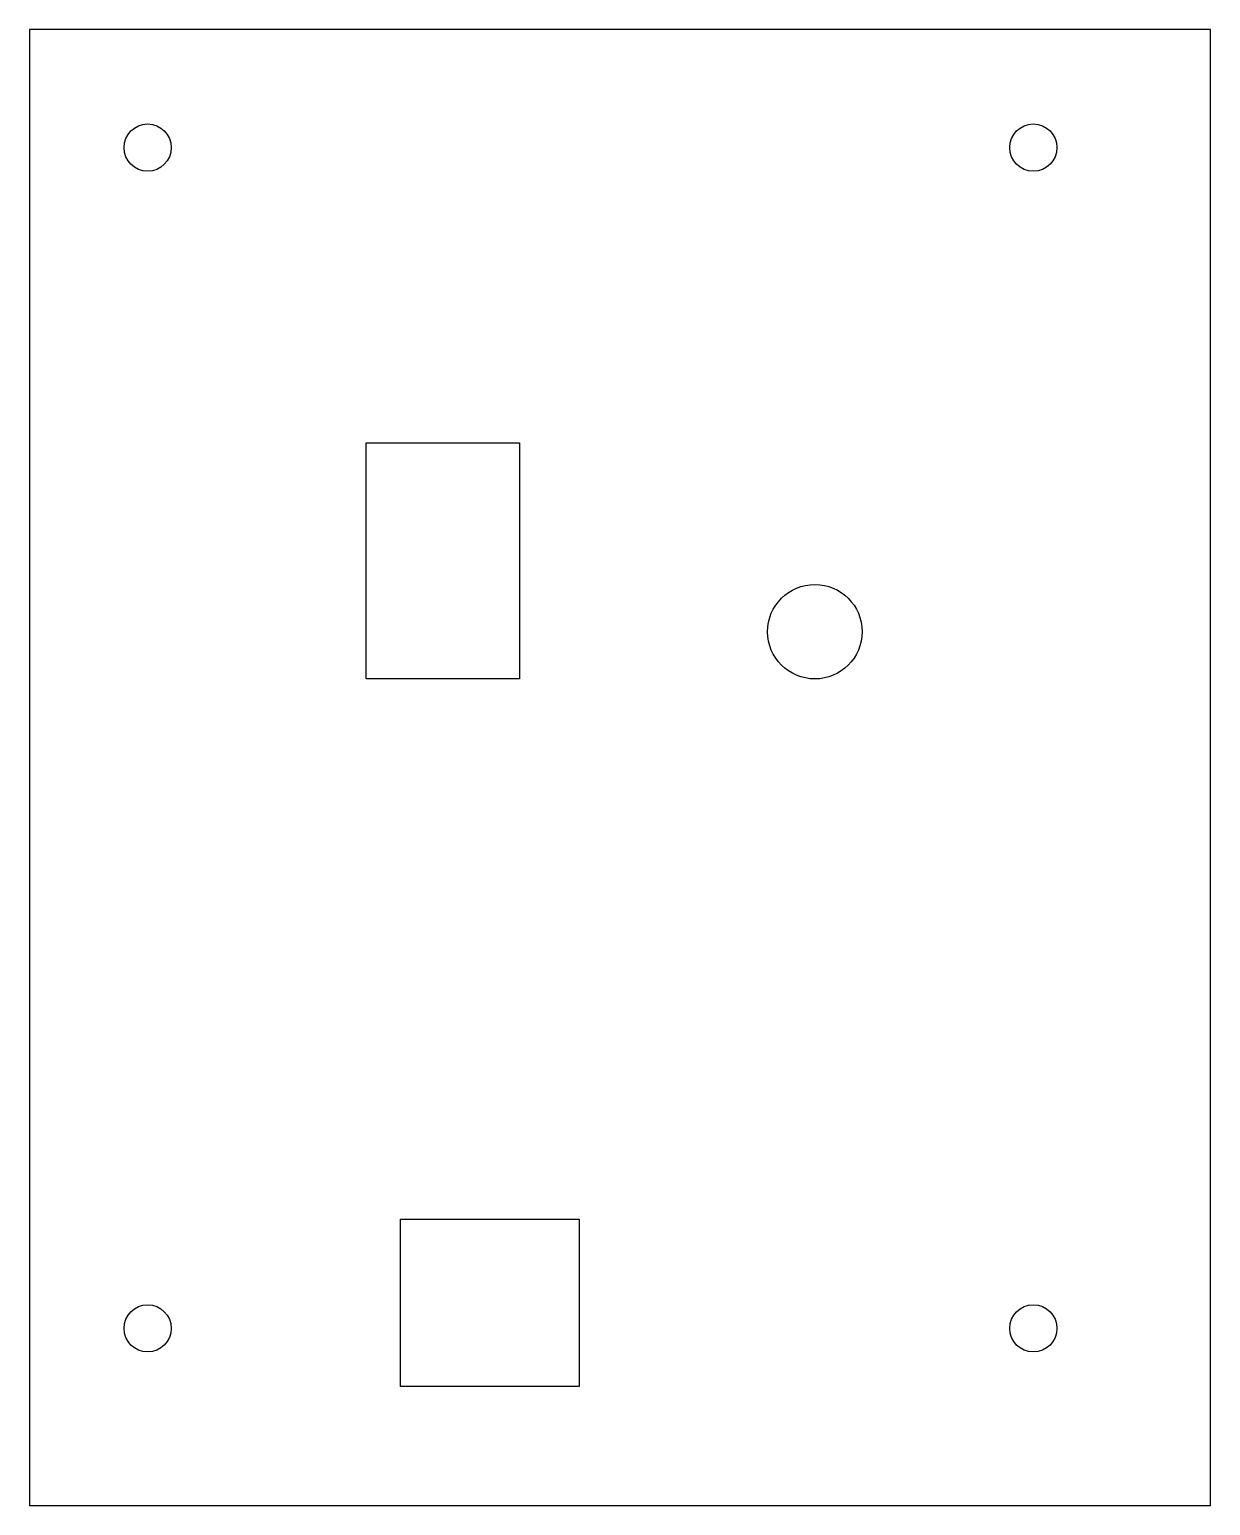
# Model space of a CAD drawing. Header units: millimetres. Extents: x -50 to 50, y -65 to 60.
import ezdxf

# ---------------------------------------------------------------- set-up
doc = ezdxf.new("R2010")
doc.units = ezdxf.units.MM

msp = doc.modelspace()

# ---------------------------------------------------------------- linework, layer by layer
for points in [[(50, -65), (50, 60), (-50, 60), (-50, -65)], [(-21.5, 5), (-21.5, 25), (-8.5, 25), (-8.5, 5)], [(-18.58, -54.92), (-18.58, -40.76), (-3.46, -40.76), (-3.46, -54.92)]]:
    msp.add_lwpolyline(points, close=True)
for centre, radius in [((-40, 50), 2), ((35, 50), 2), ((16.5, 9), 4), ((-40, -50), 2), ((35, -50), 2)]:
    msp.add_circle(centre, radius)

doc.saveas('drawing.dxf')
